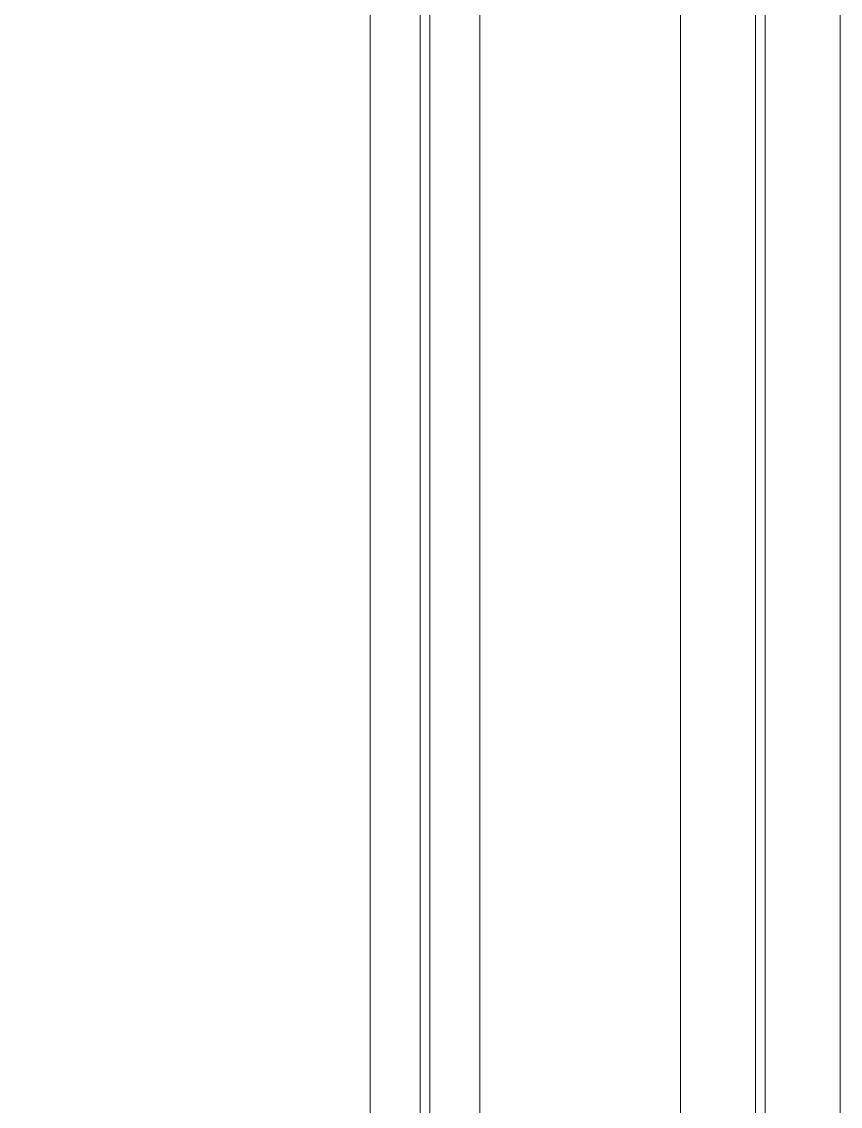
# Model space of a CAD drawing. Extents: x -1299 to 23780, y -3010 to 8106.
# Drawn here: x 16668.67 to 16675.2, y 1554.81 to 1563.47 of the extents above; entities that cross this region are included whole.
import ezdxf

# ---------------------------------------------------------------- set-up
doc = ezdxf.new("R2010")
doc.units = 0
doc.header["$LTSCALE"] = 25
doc.header["$MEASUREMENT"] = 0
doc.linetypes.add('DOT2', pattern=[0.125, 0, -0.125])
doc.linetypes.add('HIDDEN', pattern=[0.375, 0.25, -0.125])
doc.layers.get('0').update_dxf_attribs({"color": 9, "lineweight": 9})
for name, color, linetype, lineweight in [('10', 9, 'Continuous', 9), ('15', 9, 'Continuous', 9), ('20', 9, 'DOT2', 9), ('35', 9, 'Continuous', 9), ('40B', 9, 'Continuous', 9)]:
    doc.layers.add(name, color=color, linetype=linetype, lineweight=lineweight)

# ---------------------------------------------------------------- blocks, each defined once
blk = doc.blocks.new('*U492')
at = {"layer": '15'}
for p, q in [((-1.468840347965794, -18.9468617151615), (-170.3011382848942, -18.9468617151615)), ((-1.468840347965794, -19.34686171515932), (-170.3011382848942, -19.34686171515932)), ((-1.468840347965794, -19.4228617151557), (-170.3011382848942, -19.4228617151557)), ((-1.468840347965794, -19.82286171514988), (-170.3011382848942, -19.82286171514988)), ((-1.468840347965794, -21.4228617151266), (-170.3011382848942, -21.4228617151266)), ((-1.468840347965794, -22.02286171511514), (-170.3011382848942, -22.02286171511514)), ((-1.468840347965794, -22.09886171511243), (-170.3011382848942, -22.09886171511243)), ((-1.468840347965794, -22.6988617151037), (-170.3011382848942, -22.6988617151037))]:
    blk.add_line(p, q, dxfattribs=at)
blk = doc.blocks.new('p-2. kat planı')
at = {"layer": '20', "linetype": 'HIDDEN'}
blk.add_lwpolyline([(16671.48666275984, 2158.025554581513, 0.152192309756974), (13054.42480239587, 1065.279036370582, 0.152192309756974)], format="xyb", dxfattribs=at)
at = {"layer": '40B'}
blk.add_lwpolyline([(13052.49999999928, 1837.500000004656), (13052.49999999928, 1065.502548781358), (13054.42480239587, 1065.502548781358, -0.1521855926196576), (16671.44686171444, 2158.21095216628), (16671.44686171444, 2226.093571196794), (16672.49999999928, 2226.093571196794), (16672.49999999928, 2372.500000004704), (15944.99999999205, 2372.500000004704), (15944.99999999205, 2365.000004310688), (14187.49999999982, 2363.00000431069), (14187.49999999912, 2825.00000000466), (13845.00000016377, 2825.00000000466), (13845.00000016377, 1845.000000004657), (13845.00000016377, 1837.500000004656)], format="xyb", close=True, dxfattribs=at)
at = {"layer": '10', "xscale": -1, "rotation": 90}
blk.add_blockref('*U492', (16652.49999999928, 1550.000000004616), dxfattribs=at)

msp = doc.modelspace()

# ---------------------------------------------------------------- linework, layer by layer
at = {"layer": '35'}
msp.add_lwpolyline([(16670.80354972348, 1862.432411817292, 0.1586689851619584), (13096.04324542952, 734.1560013442531, 0.1586689851619584)], format="xyb", dxfattribs=at)

# ---------------------------------------------------------------- block references
msp.add_blockref('p-2. kat planı', (0, 0))

doc.saveas('drawing.dxf')
